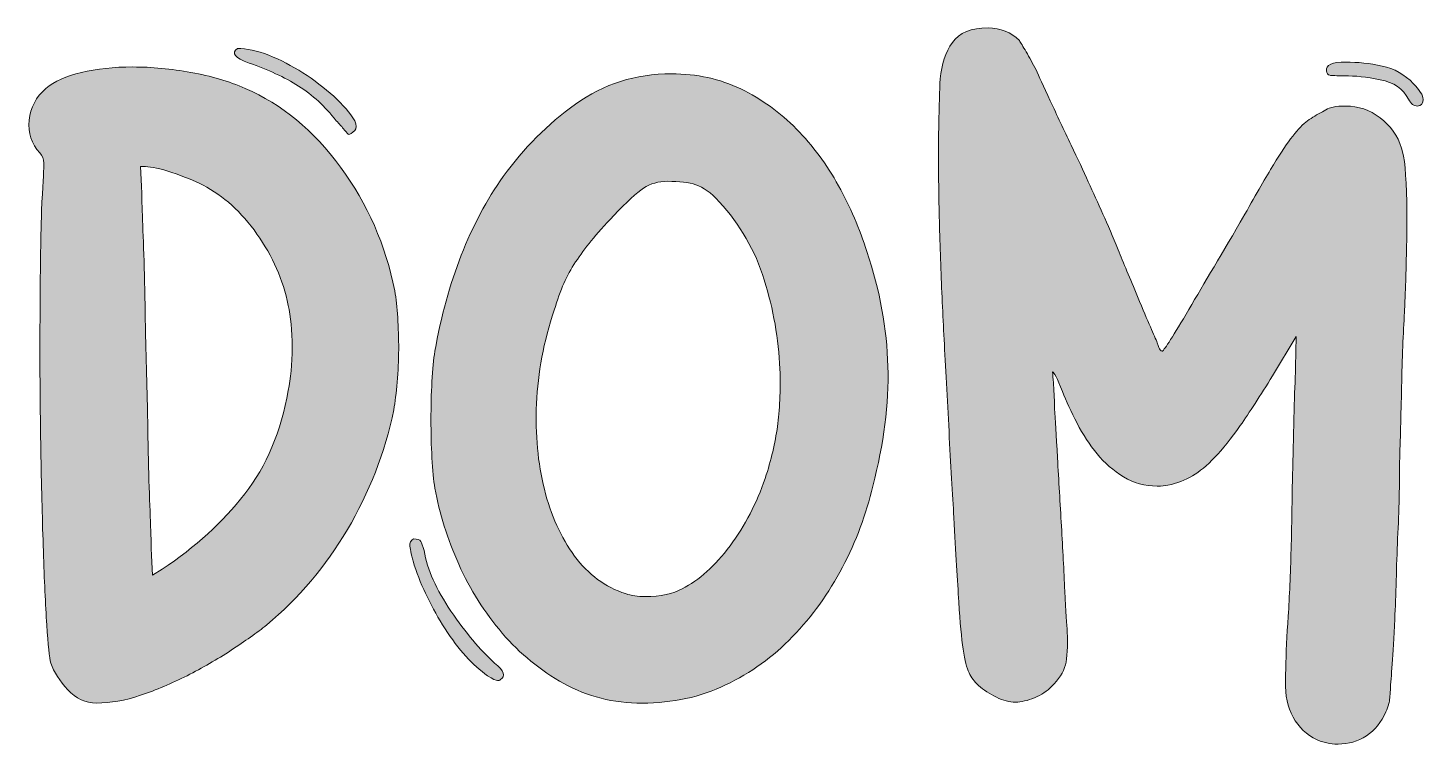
# Model space of a CAD drawing. Header units: inches. Extents: x 148 to 931, y -824 to -256.
# Drawn here: x 575.6 to 931.4, y -443.3 to -260.6 of the extents above; entities that cross this region are included whole.
import ezdxf

# ---------------------------------------------------------------- set-up
doc = ezdxf.new("R2010")
doc.units = ezdxf.units.IN
doc.header["$MEASUREMENT"] = 0
doc.layers.add('Layer 1', color=7, linetype='Continuous')

# ---------------------------------------------------------------- blocks, each defined once
blk = doc.blocks.new('block 3')
at = {"layer": 'Layer 1', "true_color": 0xce432c}
h = blk.add_hatch(color=22, dxfattribs=at)
h.dxf.hatch_style = 2
edge = h.paths.add_edge_path()
edge.add_spline(control_points=[(911.72, -280.5), (914.88, -280.5), (917.79, -281.49), (920.45, -283.49), (923.1, -285.49), (924.93, -288.06), (925.93, -291.22), (927.43, -295.54), (927.68, -309.5), (926.68, -333.1), (926.34, -338.42), (926.1, -344.78), (925.93, -352.17), (925.76, -359.57), (925.6, -365.92), (925.43, -371.24), (925.43, -373.9), (925.39, -376.94), (925.31, -380.34), (925.22, -383.75), (925.1, -387.24), (924.93, -390.81), (924.77, -394.39), (924.64, -397.96), (924.56, -401.53), (924.47, -405.1), (924.35, -408.39), (924.19, -411.38), (924.02, -416.2), (923.81, -420.02), (923.56, -422.84), (923.31, -425.67), (923.15, -427.87), (923.07, -429.45), (922.98, -431.03), (922.86, -432.19), (922.69, -432.94), (922.52, -433.69), (922.28, -434.4), (921.94, -435.06), (920.78, -437.72), (919.12, -439.76), (916.96, -441.17), (914.8, -442.58), (912.38, -443.29), (909.73, -443.29), (908.56, -443.29), (907.73, -443.2), (907.24, -443.04), (904.41, -442.54), (902.04, -441.21), (900.13, -439.05), (898.22, -436.89), (897.01, -434.23), (896.51, -431.07), (896.35, -430.41), (896.3, -428.08), (896.39, -424.09), (896.47, -420.1), (896.68, -415.62), (897.01, -410.63), (897.35, -405.64), (897.59, -399.95), (897.76, -393.55), (897.93, -387.16), (898.01, -381.88), (898.01, -377.72), (898.17, -373.57), (898.3, -368.92), (898.38, -363.76), (898.47, -358.61), (898.59, -354.38), (898.76, -351.05), (898.76, -351.05), (899.01, -339.33), (899.01, -339.33), (899.01, -339.33), (893.03, -349.3), (893.03, -349.3), (889.87, -354.46), (887.12, -358.69), (884.8, -362.02), (882.47, -365.34), (880.31, -368.04), (878.32, -370.12), (876.32, -372.2), (874.41, -373.78), (872.58, -374.86), (870.75, -375.94), (868.68, -376.73), (866.35, -377.22), (865.69, -377.39), (864.77, -377.47), (863.61, -377.47), (860.45, -377.47), (857.58, -376.69), (855.01, -375.11), (852.43, -373.53), (850.19, -371.58), (848.28, -369.25), (846.37, -366.92), (844.66, -364.3), (843.17, -361.39), (841.67, -358.49), (840.42, -355.78), (839.43, -353.29), (838.09, -349.97), (837.27, -348.31), (836.93, -348.31), (836.93, -349.14), (837.02, -350.05), (837.18, -351.05), (837.18, -351.88), (837.22, -352.88), (837.31, -354.04), (837.39, -355.2), (837.43, -356.45), (837.43, -357.78), (837.6, -360.27), (837.85, -364.43), (838.18, -370.24), (838.51, -376.06), (838.84, -381.88), (839.18, -387.7), (839.51, -393.51), (839.8, -399.04), (840.05, -404.27), (840.3, -409.51), (840.51, -412.96), (840.67, -414.62), (840.84, -418.44), (840.67, -421.27), (840.18, -423.09), (839.68, -424.93), (838.51, -426.75), (836.69, -428.58), (835.52, -429.74), (834.07, -430.7), (832.32, -431.45), (830.58, -432.19), (828.96, -432.57), (827.46, -432.57), (825.97, -432.57), (824.35, -432.15), (822.6, -431.32), (820.86, -430.49), (819.32, -429.49), (817.99, -428.33), (816.99, -427.33), (816.2, -426.25), (815.62, -425.09), (815.04, -423.93), (814.54, -421.93), (814.12, -419.1), (813.71, -416.28), (813.33, -412.25), (813, -407.01), (812.67, -401.78), (812.26, -394.59), (811.76, -385.45), (811.59, -382.63), (811.38, -379.31), (811.13, -375.48), (810.88, -371.66), (810.67, -367.67), (810.51, -363.51), (810.34, -359.36), (810.14, -355.25), (809.89, -351.17), (809.64, -347.1), (809.43, -343.41), (809.26, -340.08), (808.93, -333.77), (808.64, -327.33), (808.39, -320.76), (808.14, -314.2), (807.97, -307.88), (807.89, -301.81), (807.81, -295.75), (807.81, -290.26), (807.89, -285.36), (807.97, -280.46), (808.1, -276.51), (808.27, -273.52), (808.6, -269.86), (809.64, -266.79), (811.38, -264.29), (813.13, -261.8), (816.16, -260.56), (820.48, -260.56), (823.64, -260.56), (826.3, -261.64), (828.46, -263.8), (828.79, -264.29), (829.37, -265.25), (830.2, -266.66), (831.03, -268.08), (831.86, -269.62), (832.7, -271.27), (833.36, -272.77), (834.57, -275.39), (836.31, -279.13), (838.06, -282.87), (839.84, -286.65), (841.67, -290.47), (843.33, -293.96), (844.79, -297.08), (846.03, -299.82), (847.28, -302.56), (848.53, -305.3), (849.77, -308.05), (851.02, -310.79), (852.31, -313.82), (853.64, -317.15), (854.96, -320.47), (856.63, -324.46), (858.62, -329.11), (859.95, -332.44), (861.03, -335.01), (861.86, -336.84), (862.69, -338.67), (863.27, -340.04), (863.61, -340.95), (863.94, -341.87), (864.19, -342.45), (864.36, -342.7), (864.52, -342.95), (864.69, -343.07), (864.85, -343.07), (865.19, -343.07), (867.22, -339.92), (870.96, -333.6), (874.7, -327.28), (879.31, -319.47), (884.8, -310.16), (887.95, -304.52), (890.53, -300.03), (892.53, -296.7), (894.52, -293.38), (896.22, -290.76), (897.64, -288.85), (899.05, -286.94), (900.34, -285.53), (901.5, -284.61), (902.66, -283.7), (903.91, -282.91), (905.24, -282.24), (906.57, -281.41), (907.65, -280.91), (908.48, -280.75), (909.31, -280.58), (910.39, -280.5), (911.72, -280.5)], knot_values=[0, 0, 0, 0, 1, 1, 1, 2, 2, 2, 3, 3, 3, 4, 4, 4, 5, 5, 5, 6, 6, 6, 7, 7, 7, 8, 8, 8, 9, 9, 9, 10, 10, 10, 11, 11, 11, 12, 12, 12, 13, 13, 13, 14, 14, 14, 15, 15, 15, 16, 16, 16, 17, 17, 17, 18, 18, 18, 19, 19, 19, 20, 20, 20, 21, 21, 21, 22, 22, 22, 23, 23, 23, 24, 24, 24, 25, 25, 25, 26, 26, 26, 27, 27, 27, 28, 28, 28, 29, 29, 29, 30, 30, 30, 31, 31, 31, 32, 32, 32, 33, 33, 33, 34, 34, 34, 35, 35, 35, 36, 36, 36, 37, 37, 37, 38, 38, 38, 39, 39, 39, 40, 40, 40, 41, 41, 41, 42, 42, 42, 43, 43, 43, 44, 44, 44, 45, 45, 45, 46, 46, 46, 47, 47, 47, 48, 48, 48, 49, 49, 49, 50, 50, 50, 51, 51, 51, 52, 52, 52, 53, 53, 53, 54, 54, 54, 55, 55, 55, 56, 56, 56, 57, 57, 57, 58, 58, 58, 59, 59, 59, 60, 60, 60, 61, 61, 61, 62, 62, 62, 63, 63, 63, 64, 64, 64, 65, 65, 65, 66, 66, 66, 67, 67, 67, 68, 68, 68, 69, 69, 69, 70, 70, 70, 71, 71, 71, 72, 72, 72, 73, 73, 73, 74, 74, 74, 75, 75, 75, 76, 76, 76, 77, 77, 77, 78, 78, 78, 79, 79, 79, 80, 80, 80, 81, 81, 81, 82, 82, 82, 83, 83, 83, 84, 84, 84, 84], degree=3, periodic=1)
edge = h.paths.add_edge_path()
edge.add_spline(control_points=[(928.92, -274.76), (930.58, -276.43), (931.42, -277.76), (931.42, -278.75), (931.42, -279.92), (930.92, -280.5), (929.92, -280.5), (929.09, -280.5), (928.34, -279.92), (927.68, -278.75), (926.34, -276.1), (923.94, -274.43), (920.45, -273.77), (916.96, -273.1), (913.97, -272.77), (911.47, -272.77), (909.31, -272.77), (908.02, -272.73), (907.61, -272.65), (907.19, -272.56), (906.9, -272.19), (906.74, -271.53), (906.57, -270.03), (908.23, -269.28), (911.72, -269.28), (914.71, -269.28), (917.79, -269.62), (920.95, -270.28), (924.1, -270.94), (926.76, -272.44), (928.92, -274.76)], knot_values=[0, 0, 0, 0, 1, 1, 1, 2, 2, 2, 3, 3, 3, 4, 4, 4, 5, 5, 5, 6, 6, 6, 7, 7, 7, 8, 8, 8, 9, 9, 9, 10, 10, 10, 10], degree=3, periodic=1)
h = blk.add_hatch(color=22, dxfattribs=at)
h.dxf.hatch_style = 2
edge = h.paths.add_edge_path()
edge.add_spline(control_points=[(669.16, -327.62), (669.5, -329.61), (669.75, -331.9), (669.91, -334.47), (670.08, -337.05), (670.16, -339.75), (670.16, -342.57), (670.16, -345.4), (670.04, -348.18), (669.79, -350.92), (669.54, -353.67), (669.25, -356.03), (668.92, -358.03), (666.59, -369), (662.64, -379.18), (657.07, -388.57), (651.5, -397.96), (644.65, -406.06), (636.51, -412.87), (634.02, -414.87), (630.98, -417.03), (627.41, -419.36), (623.83, -421.68), (620.09, -423.84), (616.19, -425.84), (612.28, -427.83), (608.34, -429.49), (604.35, -430.82), (600.36, -432.15), (596.62, -432.82), (593.13, -432.82), (590.3, -432.82), (587.85, -431.69), (585.78, -429.45), (583.7, -427.21), (582.24, -424.93), (581.41, -422.6), (581.08, -421.27), (580.75, -418.03), (580.42, -412.87), (580.08, -407.72), (579.79, -401.45), (579.54, -394.05), (579.3, -386.66), (579.08, -378.6), (578.92, -369.87), (578.76, -361.14), (578.67, -352.63), (578.67, -344.32), (578.67, -336.01), (578.71, -328.36), (578.8, -321.38), (578.88, -314.4), (579, -308.92), (579.17, -304.93), (579.5, -299.45), (579.67, -296.16), (579.67, -295.08), (579.67, -294), (579.34, -293.13), (578.67, -292.46), (576.51, -290.14), (575.6, -287.36), (575.93, -284.11), (576.26, -280.87), (577.68, -278.17), (580.17, -276.01), (582.33, -274.18), (585.36, -272.81), (589.27, -271.9), (593.17, -270.99), (597.53, -270.53), (602.36, -270.53), (607.17, -270.53), (612.12, -270.99), (617.19, -271.9), (622.25, -272.81), (626.87, -274.18), (631.02, -276.01), (640.33, -280), (648.43, -286.69), (655.33, -296.08), (662.22, -305.47), (666.84, -315.98), (669.16, -327.62)], knot_values=[0, 0, 0, 0, 1, 1, 1, 2, 2, 2, 3, 3, 3, 4, 4, 4, 5, 5, 5, 6, 6, 6, 7, 7, 7, 8, 8, 8, 9, 9, 9, 10, 10, 10, 11, 11, 11, 12, 12, 12, 13, 13, 13, 14, 14, 14, 15, 15, 15, 16, 16, 16, 17, 17, 17, 18, 18, 18, 19, 19, 19, 20, 20, 20, 21, 21, 21, 22, 22, 22, 23, 23, 23, 24, 24, 24, 25, 25, 25, 26, 26, 26, 27, 27, 27, 28, 28, 28, 28], degree=3, periodic=1)
edge = h.paths.add_edge_path()
edge.add_spline(control_points=[(641.99, -353.04), (642.66, -350.05), (642.99, -346.4), (642.99, -342.07), (642.99, -337.75), (642.66, -334.18), (641.99, -331.35), (640.66, -324.87), (638, -318.81), (634.02, -313.16), (630.03, -307.51), (625.45, -303.35), (620.3, -300.69), (617.97, -299.53), (615.32, -298.45), (612.33, -297.45), (609.34, -296.45), (607.09, -295.96), (605.6, -295.96), (605.6, -295.96), (604.35, -295.96), (604.35, -295.96), (604.35, -295.96), (604.6, -300.94), (604.6, -300.94), (604.6, -301.61), (604.64, -303.35), (604.72, -306.18), (604.81, -309), (604.93, -312.53), (605.1, -316.77), (605.26, -321.01), (605.39, -325.83), (605.47, -331.23), (605.55, -336.63), (605.68, -342.24), (605.84, -348.06), (606.01, -353.88), (606.13, -359.48), (606.22, -364.88), (606.3, -370.29), (606.42, -375.11), (606.59, -379.34), (606.76, -383.58), (606.88, -387.11), (606.97, -389.94), (607.05, -392.77), (607.09, -394.51), (607.09, -395.17), (607.09, -395.17), (607.34, -400.16), (607.34, -400.16), (607.34, -400.16), (609.84, -398.66), (609.84, -398.66), (618.31, -393.01), (625.33, -386.62), (630.9, -379.47), (636.47, -372.32), (640.16, -363.51), (641.99, -353.04)], knot_values=[0, 0, 0, 0, 1, 1, 1, 2, 2, 2, 3, 3, 3, 4, 4, 4, 5, 5, 5, 6, 6, 6, 7, 7, 7, 8, 8, 8, 9, 9, 9, 10, 10, 10, 11, 11, 11, 12, 12, 12, 13, 13, 13, 14, 14, 14, 15, 15, 15, 16, 16, 16, 17, 17, 17, 18, 18, 18, 19, 19, 19, 20, 20, 20, 20], degree=3, periodic=1)
edge = h.paths.add_edge_path()
edge.add_spline(control_points=[(632.02, -269.53), (628.36, -268.2), (627.37, -266.96), (629.03, -265.79), (631.35, -265.79), (634.02, -266.37), (637.01, -267.54), (640, -268.7), (642.9, -270.2), (645.73, -272.02), (648.56, -273.85), (651.17, -275.85), (653.59, -278.01), (655.99, -280.17), (657.78, -282.24), (658.94, -284.24), (659.44, -285.4), (659.44, -286.23), (658.94, -286.73), (658.28, -287.4), (657.78, -287.73), (657.45, -287.73), (657.28, -287.73), (656.91, -287.36), (656.33, -286.61), (655.74, -285.86), (655.04, -285.07), (654.21, -284.24), (651.38, -280.58), (648.18, -277.63), (644.61, -275.39), (641.03, -273.14), (636.84, -271.19), (632.02, -269.53)], knot_values=[0, 0, 0, 0, 1, 1, 1, 2, 2, 2, 3, 3, 3, 4, 4, 4, 5, 5, 5, 6, 6, 6, 7, 7, 7, 8, 8, 8, 9, 9, 9, 10, 10, 10, 11, 11, 11, 11], degree=3, periodic=1)
h = blk.add_hatch(color=22, dxfattribs=at)
h.dxf.hatch_style = 2
edge = h.paths.add_edge_path()
edge.add_spline(control_points=[(694.59, -422.6), (697.09, -424.59), (697.58, -426), (696.09, -426.83), (695.92, -427), (695.67, -427.08), (695.34, -427.08), (695, -427.08), (694.17, -426.67), (692.85, -425.84), (689.02, -423.18), (685.41, -419.19), (682, -413.87), (678.59, -408.55), (675.98, -403.15), (674.15, -397.67), (673.49, -395.34), (673.11, -393.72), (673.03, -392.8), (672.95, -391.89), (673.24, -391.27), (673.9, -390.94), (674.9, -390.94), (675.52, -391.14), (675.77, -391.56), (676.02, -391.98), (676.31, -392.77), (676.64, -393.93), (677.48, -398.75), (679.76, -403.9), (683.5, -409.38), (687.24, -414.87), (690.93, -419.27), (694.59, -422.6)], knot_values=[0, 0, 0, 0, 1, 1, 1, 2, 2, 2, 3, 3, 3, 4, 4, 4, 5, 5, 5, 6, 6, 6, 7, 7, 7, 8, 8, 8, 9, 9, 9, 10, 10, 10, 11, 11, 11, 11], degree=3, periodic=1)
edge = h.paths.add_edge_path()
edge.add_spline(control_points=[(789.57, -317.64), (792.89, -327.62), (794.68, -337.38), (794.93, -346.94), (795.18, -356.49), (793.89, -366.67), (791.07, -377.47), (789.4, -384.62), (786.83, -391.52), (783.34, -398.17), (779.85, -404.81), (775.61, -410.71), (770.63, -415.86), (765.64, -421.02), (759.94, -425.13), (753.55, -428.2), (747.15, -431.28), (740.04, -432.82), (732.23, -432.82), (724.92, -432.82), (718.27, -431.16), (712.29, -427.83), (706.31, -424.51), (701.07, -420.23), (696.59, -414.99), (692.1, -409.76), (688.4, -403.9), (685.49, -397.42), (682.58, -390.94), (680.55, -384.45), (679.39, -377.97), (679.05, -375.98), (678.8, -373.4), (678.64, -370.24), (678.47, -367.09), (678.39, -363.85), (678.39, -360.52), (678.39, -357.2), (678.47, -353.96), (678.64, -350.8), (678.8, -347.65), (679.05, -345.07), (679.39, -343.07), (682.54, -325.29), (688.36, -310.41), (696.83, -298.45), (701.98, -291.3), (708.14, -285.15), (715.28, -280), (722.43, -274.85), (730.57, -272.27), (739.71, -272.27), (746.19, -272.27), (752.09, -273.56), (757.41, -276.14), (762.73, -278.71), (767.47, -282.12), (771.62, -286.36), (775.77, -290.59), (779.35, -295.42), (782.34, -300.82), (785.33, -306.22), (787.74, -311.83), (789.57, -317.64)], knot_values=[0, 0, 0, 0, 1, 1, 1, 2, 2, 2, 3, 3, 3, 4, 4, 4, 5, 5, 5, 6, 6, 6, 7, 7, 7, 8, 8, 8, 9, 9, 9, 10, 10, 10, 11, 11, 11, 12, 12, 12, 13, 13, 13, 14, 14, 14, 15, 15, 15, 16, 16, 16, 17, 17, 17, 18, 18, 18, 19, 19, 19, 20, 20, 20, 21, 21, 21, 21], degree=3, periodic=1)
edge = h.paths.add_edge_path()
edge.add_spline(control_points=[(763.64, -375.48), (765.14, -370.83), (766.18, -366.42), (766.76, -362.27), (767.34, -358.11), (767.55, -353.21), (767.38, -347.56), (767.05, -339.92), (765.72, -332.35), (763.4, -324.87), (761.07, -317.39), (757.25, -310.75), (751.93, -304.93), (749.77, -302.6), (747.77, -301.15), (745.95, -300.57), (744.11, -299.99), (741.71, -299.69), (738.72, -299.69), (736.39, -299.69), (734.35, -300.28), (732.61, -301.44), (730.86, -302.6), (728.33, -304.93), (725.01, -308.42), (722.68, -310.91), (720.77, -313.07), (719.27, -314.9), (717.78, -316.73), (716.44, -318.52), (715.28, -320.26), (714.12, -322.01), (713.12, -323.84), (712.29, -325.75), (711.46, -327.66), (710.63, -329.95), (709.8, -332.6), (707.14, -340.58), (705.64, -348.52), (705.31, -356.41), (704.98, -364.3), (705.64, -371.58), (707.31, -378.22), (708.96, -384.87), (711.54, -390.56), (715.03, -395.3), (718.52, -400.03), (722.84, -403.24), (728, -404.9), (729.49, -405.4), (731.15, -405.64), (732.98, -405.64), (736.97, -405.64), (740.13, -404.98), (742.45, -403.65), (746.78, -401.49), (750.84, -397.83), (754.67, -392.68), (758.49, -387.53), (761.48, -381.8), (763.64, -375.48)], knot_values=[0, 0, 0, 0, 1, 1, 1, 2, 2, 2, 3, 3, 3, 4, 4, 4, 5, 5, 5, 6, 6, 6, 7, 7, 7, 8, 8, 8, 9, 9, 9, 10, 10, 10, 11, 11, 11, 12, 12, 12, 13, 13, 13, 14, 14, 14, 15, 15, 15, 16, 16, 16, 17, 17, 17, 18, 18, 18, 19, 19, 19, 20, 20, 20, 20], degree=3, periodic=1)
at = {"layer": 'Layer 1', "lineweight": 0}
for points, knots in [([(911.72, -280.5), (914.88, -280.5), (917.79, -281.49), (920.45, -283.49), (923.1, -285.49), (924.93, -288.06), (925.93, -291.22), (927.43, -295.54), (927.68, -309.5), (926.68, -333.1), (926.34, -338.42), (926.1, -344.78), (925.93, -352.17), (925.76, -359.57), (925.6, -365.92), (925.43, -371.24), (925.43, -373.9), (925.39, -376.94), (925.31, -380.34), (925.22, -383.75), (925.1, -387.24), (924.93, -390.81), (924.77, -394.39), (924.64, -397.96), (924.56, -401.53), (924.47, -405.1), (924.35, -408.39), (924.19, -411.38), (924.02, -416.2), (923.81, -420.02), (923.56, -422.84), (923.31, -425.67), (923.15, -427.87), (923.07, -429.45), (922.98, -431.03), (922.86, -432.19), (922.69, -432.94), (922.52, -433.69), (922.28, -434.4), (921.94, -435.06), (920.78, -437.72), (919.12, -439.76), (916.96, -441.17), (914.8, -442.58), (912.38, -443.29), (909.73, -443.29), (908.56, -443.29), (907.73, -443.2), (907.24, -443.04), (904.41, -442.54), (902.04, -441.21), (900.13, -439.05), (898.22, -436.89), (897.01, -434.23), (896.51, -431.07), (896.35, -430.41), (896.3, -428.08), (896.39, -424.09), (896.47, -420.1), (896.68, -415.62), (897.01, -410.63), (897.35, -405.64), (897.59, -399.95), (897.76, -393.55), (897.93, -387.16), (898.01, -381.88), (898.01, -377.72), (898.17, -373.57), (898.3, -368.92), (898.38, -363.76), (898.47, -358.61), (898.59, -354.38), (898.76, -351.05), (898.76, -351.05), (899.01, -339.33), (899.01, -339.33), (899.01, -339.33), (893.03, -349.3), (893.03, -349.3), (889.87, -354.46), (887.12, -358.69), (884.8, -362.02), (882.47, -365.34), (880.31, -368.04), (878.32, -370.12), (876.32, -372.2), (874.41, -373.78), (872.58, -374.86), (870.75, -375.94), (868.68, -376.73), (866.35, -377.22), (865.69, -377.39), (864.77, -377.47), (863.61, -377.47), (860.45, -377.47), (857.58, -376.69), (855.01, -375.11), (852.43, -373.53), (850.19, -371.58), (848.28, -369.25), (846.37, -366.92), (844.66, -364.3), (843.17, -361.39), (841.67, -358.49), (840.42, -355.78), (839.43, -353.29), (838.09, -349.97), (837.27, -348.31), (836.93, -348.31), (836.93, -349.14), (837.02, -350.05), (837.18, -351.05), (837.18, -351.88), (837.22, -352.88), (837.31, -354.04), (837.39, -355.2), (837.43, -356.45), (837.43, -357.78), (837.6, -360.27), (837.85, -364.43), (838.18, -370.24), (838.51, -376.06), (838.84, -381.88), (839.18, -387.7), (839.51, -393.51), (839.8, -399.04), (840.05, -404.27), (840.3, -409.51), (840.51, -412.96), (840.67, -414.62), (840.84, -418.44), (840.67, -421.27), (840.18, -423.09), (839.68, -424.93), (838.51, -426.75), (836.69, -428.58), (835.52, -429.74), (834.07, -430.7), (832.32, -431.45), (830.58, -432.19), (828.96, -432.57), (827.46, -432.57), (825.97, -432.57), (824.35, -432.15), (822.6, -431.32), (820.86, -430.49), (819.32, -429.49), (817.99, -428.33), (816.99, -427.33), (816.2, -426.25), (815.62, -425.09), (815.04, -423.93), (814.54, -421.93), (814.12, -419.1), (813.71, -416.28), (813.33, -412.25), (813, -407.01), (812.67, -401.78), (812.26, -394.59), (811.76, -385.45), (811.59, -382.63), (811.38, -379.31), (811.13, -375.48), (810.88, -371.66), (810.67, -367.67), (810.51, -363.51), (810.34, -359.36), (810.14, -355.25), (809.89, -351.17), (809.64, -347.1), (809.43, -343.41), (809.26, -340.08), (808.93, -333.77), (808.64, -327.33), (808.39, -320.76), (808.14, -314.2), (807.97, -307.88), (807.89, -301.81), (807.81, -295.75), (807.81, -290.26), (807.89, -285.36), (807.97, -280.46), (808.1, -276.51), (808.27, -273.52), (808.6, -269.86), (809.64, -266.79), (811.38, -264.29), (813.13, -261.8), (816.16, -260.56), (820.48, -260.56), (823.64, -260.56), (826.3, -261.64), (828.46, -263.8), (828.79, -264.29), (829.37, -265.25), (830.2, -266.66), (831.03, -268.08), (831.86, -269.62), (832.7, -271.27), (833.36, -272.77), (834.57, -275.39), (836.31, -279.13), (838.06, -282.87), (839.84, -286.65), (841.67, -290.47), (843.33, -293.96), (844.79, -297.08), (846.03, -299.82), (847.28, -302.56), (848.53, -305.3), (849.77, -308.05), (851.02, -310.79), (852.31, -313.82), (853.64, -317.15), (854.96, -320.47), (856.63, -324.46), (858.62, -329.11), (859.95, -332.44), (861.03, -335.01), (861.86, -336.84), (862.69, -338.67), (863.27, -340.04), (863.61, -340.95), (863.94, -341.87), (864.19, -342.45), (864.36, -342.7), (864.52, -342.95), (864.69, -343.07), (864.85, -343.07), (865.19, -343.07), (867.22, -339.92), (870.96, -333.6), (874.7, -327.28), (879.31, -319.47), (884.8, -310.16), (887.95, -304.52), (890.53, -300.03), (892.53, -296.7), (894.52, -293.38), (896.22, -290.76), (897.64, -288.85), (899.05, -286.94), (900.34, -285.53), (901.5, -284.61), (902.66, -283.7), (903.91, -282.91), (905.24, -282.24), (906.57, -281.41), (907.65, -280.91), (908.48, -280.75), (909.31, -280.58), (910.39, -280.5), (911.72, -280.5)], [0, 0, 0, 0, 1, 1, 1, 2, 2, 2, 3, 3, 3, 4, 4, 4, 5, 5, 5, 6, 6, 6, 7, 7, 7, 8, 8, 8, 9, 9, 9, 10, 10, 10, 11, 11, 11, 12, 12, 12, 13, 13, 13, 14, 14, 14, 15, 15, 15, 16, 16, 16, 17, 17, 17, 18, 18, 18, 19, 19, 19, 20, 20, 20, 21, 21, 21, 22, 22, 22, 23, 23, 23, 24, 24, 24, 25, 25, 25, 26, 26, 26, 27, 27, 27, 28, 28, 28, 29, 29, 29, 30, 30, 30, 31, 31, 31, 32, 32, 32, 33, 33, 33, 34, 34, 34, 35, 35, 35, 36, 36, 36, 37, 37, 37, 38, 38, 38, 39, 39, 39, 40, 40, 40, 41, 41, 41, 42, 42, 42, 43, 43, 43, 44, 44, 44, 45, 45, 45, 46, 46, 46, 47, 47, 47, 48, 48, 48, 49, 49, 49, 50, 50, 50, 51, 51, 51, 52, 52, 52, 53, 53, 53, 54, 54, 54, 55, 55, 55, 56, 56, 56, 57, 57, 57, 58, 58, 58, 59, 59, 59, 60, 60, 60, 61, 61, 61, 62, 62, 62, 63, 63, 63, 64, 64, 64, 65, 65, 65, 66, 66, 66, 67, 67, 67, 68, 68, 68, 69, 69, 69, 70, 70, 70, 71, 71, 71, 72, 72, 72, 73, 73, 73, 74, 74, 74, 75, 75, 75, 76, 76, 76, 77, 77, 77, 78, 78, 78, 79, 79, 79, 80, 80, 80, 81, 81, 81, 82, 82, 82, 83, 83, 83, 84, 84, 84, 84]), ([(632.02, -269.53), (628.36, -268.2), (627.37, -266.96), (629.03, -265.79), (631.35, -265.79), (634.02, -266.37), (637.01, -267.54), (640, -268.7), (642.9, -270.2), (645.73, -272.02), (648.56, -273.85), (651.17, -275.85), (653.59, -278.01), (655.99, -280.17), (657.78, -282.24), (658.94, -284.24), (659.44, -285.4), (659.44, -286.23), (658.94, -286.73), (658.28, -287.4), (657.78, -287.73), (657.45, -287.73), (657.28, -287.73), (656.91, -287.36), (656.33, -286.61), (655.74, -285.86), (655.04, -285.07), (654.21, -284.24), (651.38, -280.58), (648.18, -277.63), (644.61, -275.39), (641.03, -273.14), (636.84, -271.19), (632.02, -269.53)], [0, 0, 0, 0, 1, 1, 1, 2, 2, 2, 3, 3, 3, 4, 4, 4, 5, 5, 5, 6, 6, 6, 7, 7, 7, 8, 8, 8, 9, 9, 9, 10, 10, 10, 11, 11, 11, 11]), ([(928.92, -274.76), (930.58, -276.43), (931.42, -277.76), (931.42, -278.75), (931.42, -279.92), (930.92, -280.5), (929.92, -280.5), (929.09, -280.5), (928.34, -279.92), (927.68, -278.75), (926.34, -276.1), (923.94, -274.43), (920.45, -273.77), (916.96, -273.1), (913.97, -272.77), (911.47, -272.77), (909.31, -272.77), (908.02, -272.73), (907.61, -272.65), (907.19, -272.56), (906.9, -272.19), (906.74, -271.53), (906.57, -270.03), (908.23, -269.28), (911.72, -269.28), (914.71, -269.28), (917.79, -269.62), (920.95, -270.28), (924.1, -270.94), (926.76, -272.44), (928.92, -274.76)], [0, 0, 0, 0, 1, 1, 1, 2, 2, 2, 3, 3, 3, 4, 4, 4, 5, 5, 5, 6, 6, 6, 7, 7, 7, 8, 8, 8, 9, 9, 9, 10, 10, 10, 10]), ([(669.16, -327.62), (669.5, -329.61), (669.75, -331.9), (669.91, -334.47), (670.08, -337.05), (670.16, -339.75), (670.16, -342.57), (670.16, -345.4), (670.04, -348.18), (669.79, -350.92), (669.54, -353.67), (669.25, -356.03), (668.92, -358.03), (666.59, -369), (662.64, -379.18), (657.07, -388.57), (651.5, -397.96), (644.65, -406.06), (636.51, -412.87), (634.02, -414.87), (630.98, -417.03), (627.41, -419.36), (623.83, -421.68), (620.09, -423.84), (616.19, -425.84), (612.28, -427.83), (608.34, -429.49), (604.35, -430.82), (600.36, -432.15), (596.62, -432.82), (593.13, -432.82), (590.3, -432.82), (587.85, -431.69), (585.78, -429.45), (583.7, -427.21), (582.24, -424.93), (581.41, -422.6), (581.08, -421.27), (580.75, -418.03), (580.42, -412.87), (580.08, -407.72), (579.79, -401.45), (579.54, -394.05), (579.3, -386.66), (579.08, -378.6), (578.92, -369.87), (578.76, -361.14), (578.67, -352.63), (578.67, -344.32), (578.67, -336.01), (578.71, -328.36), (578.8, -321.38), (578.88, -314.4), (579, -308.92), (579.17, -304.93), (579.5, -299.45), (579.67, -296.16), (579.67, -295.08), (579.67, -294), (579.34, -293.13), (578.67, -292.46), (576.51, -290.14), (575.6, -287.36), (575.93, -284.11), (576.26, -280.87), (577.68, -278.17), (580.17, -276.01), (582.33, -274.18), (585.36, -272.81), (589.27, -271.9), (593.17, -270.99), (597.53, -270.53), (602.36, -270.53), (607.17, -270.53), (612.12, -270.99), (617.19, -271.9), (622.25, -272.81), (626.87, -274.18), (631.02, -276.01), (640.33, -280), (648.43, -286.69), (655.33, -296.08), (662.22, -305.47), (666.84, -315.98), (669.16, -327.62)], [0, 0, 0, 0, 1, 1, 1, 2, 2, 2, 3, 3, 3, 4, 4, 4, 5, 5, 5, 6, 6, 6, 7, 7, 7, 8, 8, 8, 9, 9, 9, 10, 10, 10, 11, 11, 11, 12, 12, 12, 13, 13, 13, 14, 14, 14, 15, 15, 15, 16, 16, 16, 17, 17, 17, 18, 18, 18, 19, 19, 19, 20, 20, 20, 21, 21, 21, 22, 22, 22, 23, 23, 23, 24, 24, 24, 25, 25, 25, 26, 26, 26, 27, 27, 27, 28, 28, 28, 28]), ([(789.57, -317.64), (792.89, -327.62), (794.68, -337.38), (794.93, -346.94), (795.18, -356.49), (793.89, -366.67), (791.07, -377.47), (789.4, -384.62), (786.83, -391.52), (783.34, -398.17), (779.85, -404.81), (775.61, -410.71), (770.63, -415.86), (765.64, -421.02), (759.94, -425.13), (753.55, -428.2), (747.15, -431.28), (740.04, -432.82), (732.23, -432.82), (724.92, -432.82), (718.27, -431.16), (712.29, -427.83), (706.31, -424.51), (701.07, -420.23), (696.59, -414.99), (692.1, -409.76), (688.4, -403.9), (685.49, -397.42), (682.58, -390.94), (680.55, -384.45), (679.39, -377.97), (679.05, -375.98), (678.8, -373.4), (678.64, -370.24), (678.47, -367.09), (678.39, -363.85), (678.39, -360.52), (678.39, -357.2), (678.47, -353.96), (678.64, -350.8), (678.8, -347.65), (679.05, -345.07), (679.39, -343.07), (682.54, -325.29), (688.36, -310.41), (696.83, -298.45), (701.98, -291.3), (708.14, -285.15), (715.28, -280), (722.43, -274.85), (730.57, -272.27), (739.71, -272.27), (746.19, -272.27), (752.09, -273.56), (757.41, -276.14), (762.73, -278.71), (767.47, -282.12), (771.62, -286.36), (775.77, -290.59), (779.35, -295.42), (782.34, -300.82), (785.33, -306.22), (787.74, -311.83), (789.57, -317.64)], [0, 0, 0, 0, 1, 1, 1, 2, 2, 2, 3, 3, 3, 4, 4, 4, 5, 5, 5, 6, 6, 6, 7, 7, 7, 8, 8, 8, 9, 9, 9, 10, 10, 10, 11, 11, 11, 12, 12, 12, 13, 13, 13, 14, 14, 14, 15, 15, 15, 16, 16, 16, 17, 17, 17, 18, 18, 18, 19, 19, 19, 20, 20, 20, 21, 21, 21, 21]), ([(641.99, -353.04), (642.66, -350.05), (642.99, -346.4), (642.99, -342.07), (642.99, -337.75), (642.66, -334.18), (641.99, -331.35), (640.66, -324.87), (638, -318.81), (634.02, -313.16), (630.03, -307.51), (625.45, -303.35), (620.3, -300.69), (617.97, -299.53), (615.32, -298.45), (612.33, -297.45), (609.34, -296.45), (607.09, -295.96), (605.6, -295.96), (605.6, -295.96), (604.35, -295.96), (604.35, -295.96), (604.35, -295.96), (604.6, -300.94), (604.6, -300.94), (604.6, -301.61), (604.64, -303.35), (604.72, -306.18), (604.81, -309), (604.93, -312.53), (605.1, -316.77), (605.26, -321.01), (605.39, -325.83), (605.47, -331.23), (605.55, -336.63), (605.68, -342.24), (605.84, -348.06), (606.01, -353.88), (606.13, -359.48), (606.22, -364.88), (606.3, -370.29), (606.42, -375.11), (606.59, -379.34), (606.76, -383.58), (606.88, -387.11), (606.97, -389.94), (607.05, -392.77), (607.09, -394.51), (607.09, -395.17), (607.09, -395.17), (607.34, -400.16), (607.34, -400.16), (607.34, -400.16), (609.84, -398.66), (609.84, -398.66), (618.31, -393.01), (625.33, -386.62), (630.9, -379.47), (636.47, -372.32), (640.16, -363.51), (641.99, -353.04)], [0, 0, 0, 0, 1, 1, 1, 2, 2, 2, 3, 3, 3, 4, 4, 4, 5, 5, 5, 6, 6, 6, 7, 7, 7, 8, 8, 8, 9, 9, 9, 10, 10, 10, 11, 11, 11, 12, 12, 12, 13, 13, 13, 14, 14, 14, 15, 15, 15, 16, 16, 16, 17, 17, 17, 18, 18, 18, 19, 19, 19, 20, 20, 20, 20]), ([(763.64, -375.48), (765.14, -370.83), (766.18, -366.42), (766.76, -362.27), (767.34, -358.11), (767.55, -353.21), (767.38, -347.56), (767.05, -339.92), (765.72, -332.35), (763.4, -324.87), (761.07, -317.39), (757.25, -310.75), (751.93, -304.93), (749.77, -302.6), (747.77, -301.15), (745.95, -300.57), (744.11, -299.99), (741.71, -299.69), (738.72, -299.69), (736.39, -299.69), (734.35, -300.28), (732.61, -301.44), (730.86, -302.6), (728.33, -304.93), (725.01, -308.42), (722.68, -310.91), (720.77, -313.07), (719.27, -314.9), (717.78, -316.73), (716.44, -318.52), (715.28, -320.26), (714.12, -322.01), (713.12, -323.84), (712.29, -325.75), (711.46, -327.66), (710.63, -329.95), (709.8, -332.6), (707.14, -340.58), (705.64, -348.52), (705.31, -356.41), (704.98, -364.3), (705.64, -371.58), (707.31, -378.22), (708.96, -384.87), (711.54, -390.56), (715.03, -395.3), (718.52, -400.03), (722.84, -403.24), (728, -404.9), (729.49, -405.4), (731.15, -405.64), (732.98, -405.64), (736.97, -405.64), (740.13, -404.98), (742.45, -403.65), (746.78, -401.49), (750.84, -397.83), (754.67, -392.68), (758.49, -387.53), (761.48, -381.8), (763.64, -375.48)], [0, 0, 0, 0, 1, 1, 1, 2, 2, 2, 3, 3, 3, 4, 4, 4, 5, 5, 5, 6, 6, 6, 7, 7, 7, 8, 8, 8, 9, 9, 9, 10, 10, 10, 11, 11, 11, 12, 12, 12, 13, 13, 13, 14, 14, 14, 15, 15, 15, 16, 16, 16, 17, 17, 17, 18, 18, 18, 19, 19, 19, 20, 20, 20, 20]), ([(694.59, -422.6), (697.09, -424.59), (697.58, -426), (696.09, -426.83), (695.92, -427), (695.67, -427.08), (695.34, -427.08), (695, -427.08), (694.17, -426.67), (692.85, -425.84), (689.02, -423.18), (685.41, -419.19), (682, -413.87), (678.59, -408.55), (675.98, -403.15), (674.15, -397.67), (673.49, -395.34), (673.11, -393.72), (673.03, -392.8), (672.95, -391.89), (673.24, -391.27), (673.9, -390.94), (674.9, -390.94), (675.52, -391.14), (675.77, -391.56), (676.02, -391.98), (676.31, -392.77), (676.64, -393.93), (677.48, -398.75), (679.76, -403.9), (683.5, -409.38), (687.24, -414.87), (690.93, -419.27), (694.59, -422.6)], [0, 0, 0, 0, 1, 1, 1, 2, 2, 2, 3, 3, 3, 4, 4, 4, 5, 5, 5, 6, 6, 6, 7, 7, 7, 8, 8, 8, 9, 9, 9, 10, 10, 10, 11, 11, 11, 11])]:
    blk.add_open_spline(points, degree=3, knots=knots, dxfattribs=at)
blk = doc.blocks.new('block 2')
at = {"layer": 'Layer 1'}
blk.add_blockref('block 3', (0, 0), dxfattribs=at)

msp = doc.modelspace()

# ---------------------------------------------------------------- block references
at = {"layer": 'Layer 1'}
msp.add_blockref('block 2', (0, 0), dxfattribs=at)

doc.saveas('drawing.dxf')
